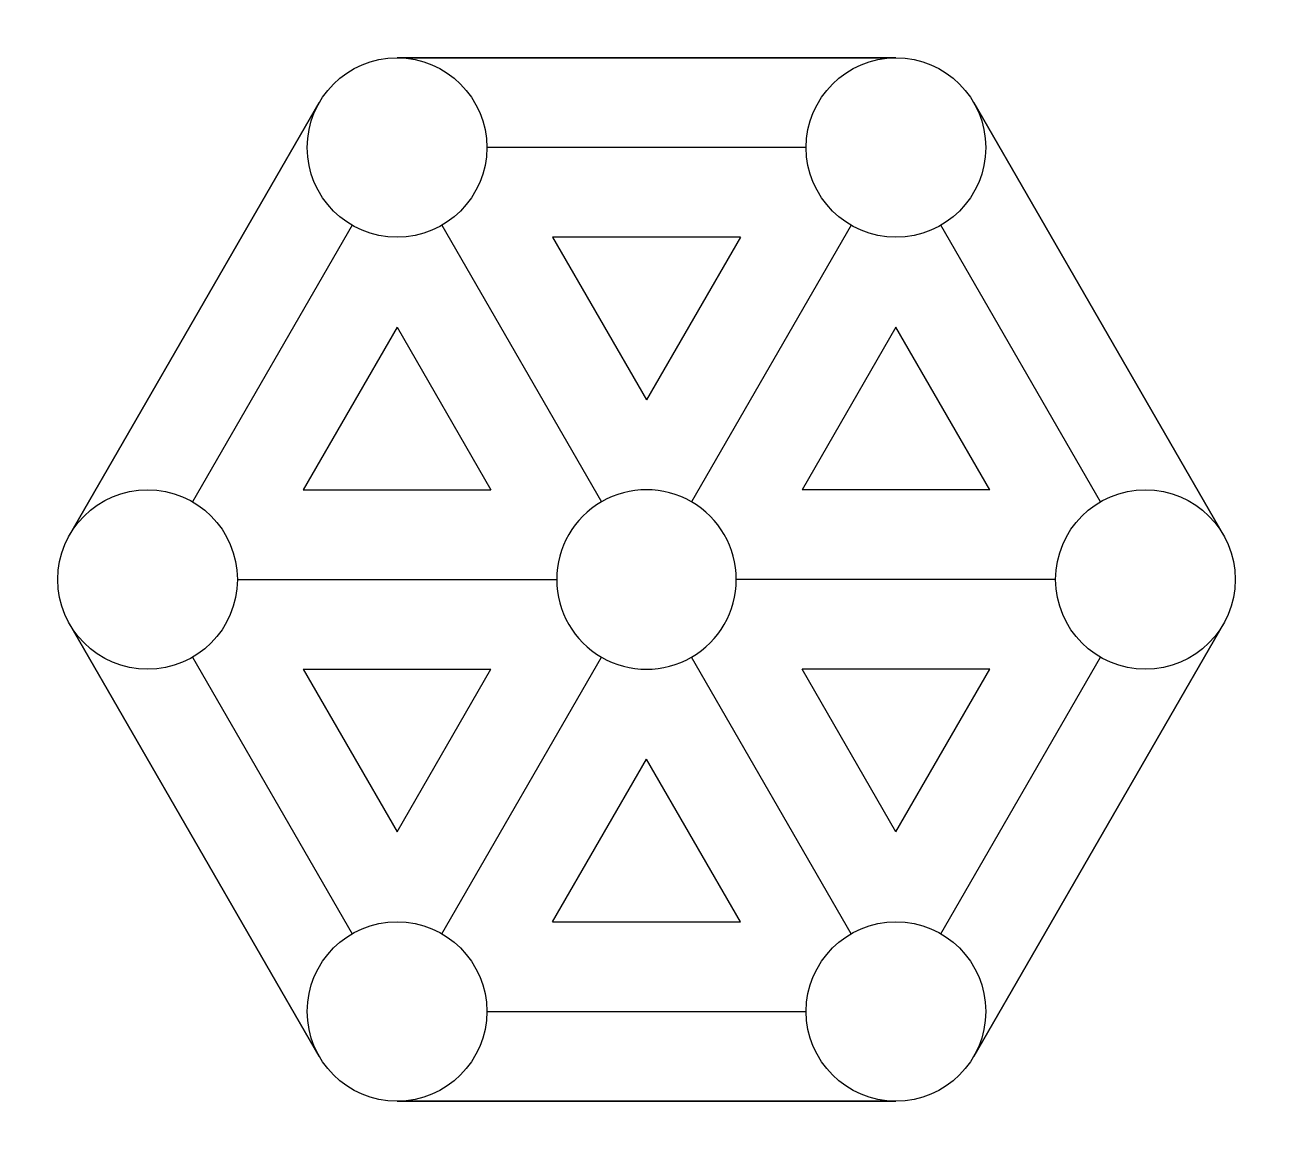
# Model space of a CAD drawing. Header units: millimetres. Extents: x 7 to 193, y 67 to 233.
import ezdxf

# ---------------------------------------------------------------- set-up
doc = ezdxf.new("R2010")
doc.units = ezdxf.units.MM

# ---------------------------------------------------------------- blocks, each defined once
blk = doc.blocks.new('*U1')
for p, q in [((-30.75, 33.38), (44.25, 33.38)), ((44.25, 33.38), (-30.75, 33.38)), ((30.75, 19.88), (-17.25, 19.88)), ((-24, 8.19), (0, -33.38)), ((20.87, 6.38), (-7.37, 6.38)), ((-7.37, 6.38), (6.75, -18.07)), ((20.87, 6.38), (6.75, -18.07))]:
    blk.add_line(p, q)
blk.add_circle((-30.75, 19.88), 13.5)
blk.add_arc((6.75, -45.07), 13.5, 60, 120)
blk = doc.blocks.new('*U2')
at = {"color": 0, "linetype": 'ByBlock', "lineweight": -2, "transparency": 16777216}
for p, rotation in [((145.66, 199.93), 299.9999999999999), ((67.59, 188.24), 60.00000000000001), ((152.41, 154.86), 240), ((74.34, 143.17), 120), ((116.75, 126.48), 180)]:
    blk.add_blockref('*U1', p, dxfattribs=dict(at, rotation=rotation))
blk.add_blockref('*U1', (103.25, 216.62), dxfattribs=at)

msp = doc.modelspace()

# ---------------------------------------------------------------- block references
msp.add_blockref('*U2', (-10, -21.55))

doc.saveas('drawing.dxf')
